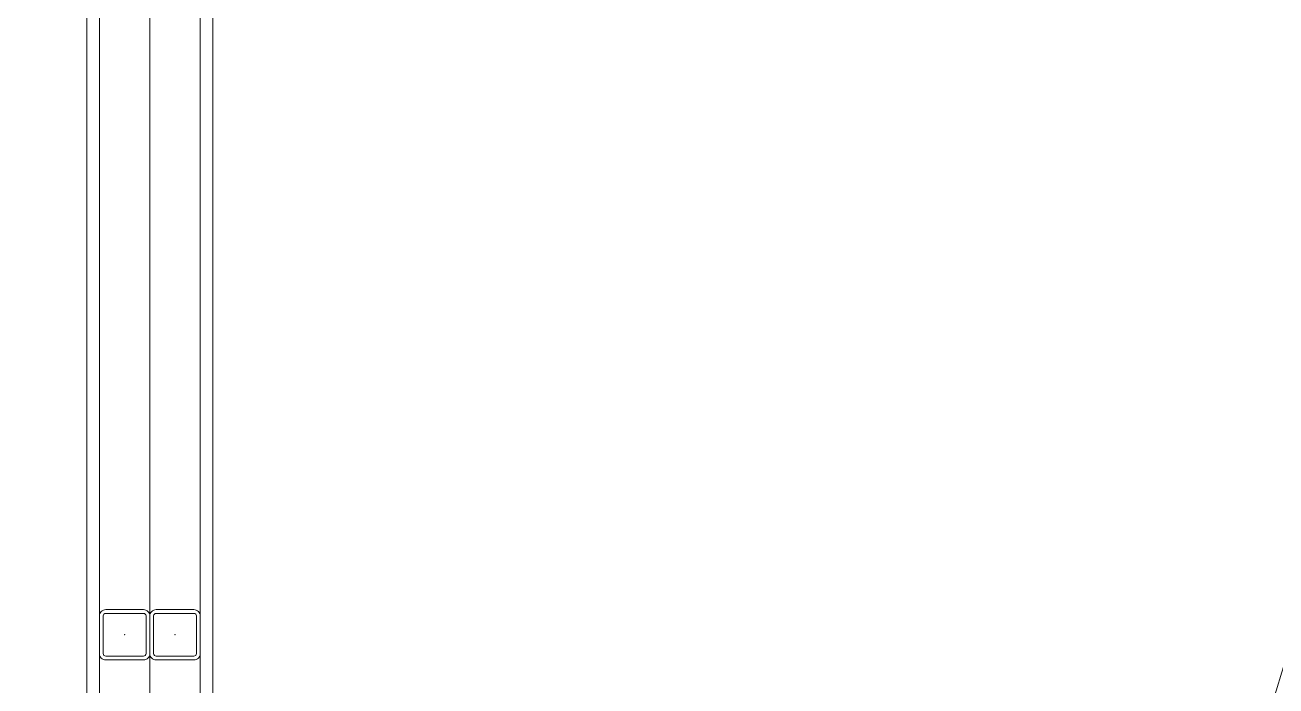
# Model space of a CAD drawing. Extents: x -2749 to 23780, y -1311 to 8245.
# Drawn here: x 1512.6 to 1612, y 417.4 to 470 of the extents above; entities that cross this region are included whole.
import ezdxf

# ---------------------------------------------------------------- set-up
doc = ezdxf.new("R2010")
doc.units = 0
doc.header["$MEASUREMENT"] = 0
doc.layers.get('0').update_dxf_attribs({"color": 9, "lineweight": 9})
for name, color, linetype, lineweight in [('10', 9, 'Continuous', 9), ('11', 9, 'Continuous', 9), ('30', 251, 'Continuous', 9), ('35', 9, 'Continuous', 9), ('40B', 9, 'Continuous', 9)]:
    doc.layers.add(name, color=color, linetype=linetype, lineweight=lineweight)

# ---------------------------------------------------------------- blocks, each defined once
blk = doc.blocks.new('Prf-40x40')
for points in [[(1.5, -2), (-1.5, -2, -0.414214), (-2, -1.5), (-2, 1.5, -0.414214), (-1.5, 2), (1.5, 2, -0.414214), (2, 1.5), (2, -1.5, -0.414214)], [(1.5, -1.7), (-1.5, -1.7, -0.414214), (-1.7, -1.5), (-1.7, 1.5, -0.414214), (-1.5, 1.7), (1.5, 1.7, -0.414214), (1.7, 1.5), (1.7, -1.5, -0.414214)]]:
    blk.add_lwpolyline(points, format="xyb", close=True)
blk.add_point((0, 0))
blk = doc.blocks.new('p-zemin kat')
at = {"layer": '11'}
for points in [[(1517.5, 345), (1517.5, 501), (1527.5, 501), (1527.5, 345)], [(1518.5, 345), (1518.5, 500), (1526.5, 500), (1526.5, 345)]]:
    blk.add_lwpolyline(points, dxfattribs=at)
at = {"layer": '40B'}
blk.add_lwpolyline([(3287.328, 2825), (2222.5, 2825), (2222.5, 2815), (1955, 2815), (1955, 1945), (1959.5, 1945), (1959.5, 1385), (1162.5, 1385), (1162.5, 730), (1392.5, 730), (1392.5, 325), (1522.5, 325), (1522.5, 725), (1802.596, 725), (1802.596, 730), (1831.783, 791.16), (1935.267, 740.054, -0.306949), (4278.593, 2070.681, 0.001238)], format="xyb", dxfattribs=at)
blk.add_lwpolyline([(1577.5, 348.005), (1577.5, 325), (1675.978, 325), (1675.978, 347), (1736.736, 536.207), (1812.307, 720), (1812.307, 725), (1522.5, 725), (1522.5, 325)], close=True, dxfattribs=at)
at = {"layer": '10', "xscale": -1}
for p in [(1520.5, 421.5), (1524.5, 421.5)]:
    blk.add_blockref('Prf-40x40', p, dxfattribs=at)

msp = doc.modelspace()

# ---------------------------------------------------------------- linework, layer by layer
at = {"layer": '30'}
msp.add_lwpolyline([(4292.45, 2243.323, 0.306966), (1779.976, 816.745), (1738.602, 837.178, 0.011281), (1688.646, 730), (1517.5, 730), (1517.5, 347), (1397.5, 347), (1397.5, 735), (1182.5, 735), (1182.5, 1355), (1964.5, 1355), (1964.5, 2480), (1964.5, 2652), (1964.5, 2803), (1964.5, 2827), (2200.5, 2827), (2200.5, 2803), (2200.5, 2803), (2407.825, 2803), (2580.5, 2803)], format="xyb", dxfattribs=at)
msp.add_lwpolyline([(1591.395, 347), (1527.5, 347), (1527.5, 720), (1727.724, 720, 0.039712), (1591.395, 347)], format="xyb", close=True, dxfattribs=at)
at = {"layer": '35'}
msp.add_lwpolyline([(1527.5, 347), (1675.978, 347, -0.039712), (1812.307, 720), (1527.5, 720), (1527.5, 591), (1517.5, 591), (1517.5, 501), (1527.5, 501)], format="xyb", close=True, dxfattribs=at)

# ---------------------------------------------------------------- block references
msp.add_blockref('p-zemin kat', (0, 0))

doc.saveas('drawing.dxf')
